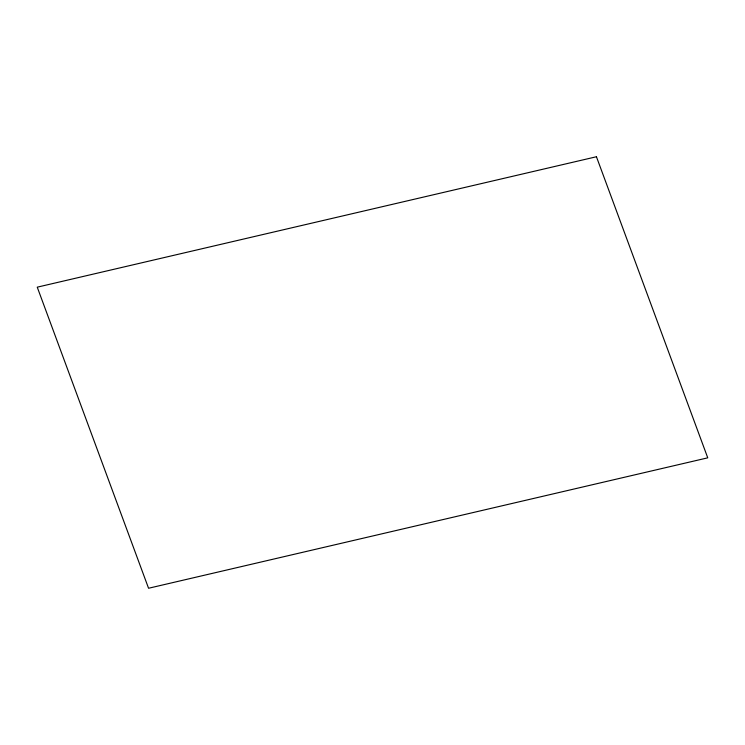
<?xml version="1.0" encoding="UTF-8"?>
<svg xmlns="http://www.w3.org/2000/svg" width="745" height="745" viewBox="0 0 745 745"><rect width="100%" height="100%" fill="white"/><g stroke="black" fill="none" stroke-linecap="round" stroke-linejoin="round"><path stroke-width="1.12" d="M596.438 156.748L37.25 287.17L148.562 588.252L707.75 457.83L596.438 156.748"/></g></svg>
